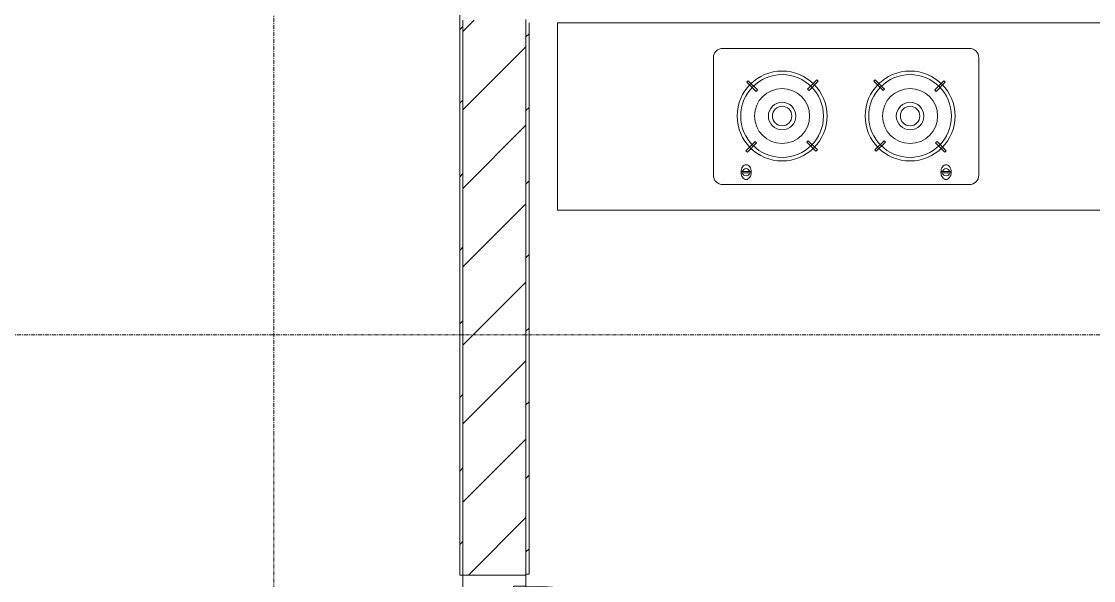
# Model space of a CAD drawing. Header units: millimetres. Extents: x 5357 to 259384, y -16348 to 109893.
# Drawn here: x 117453 to 120853, y 38458 to 40231 of the extents above; entities that cross this region are included whole.
import ezdxf

# ---------------------------------------------------------------- set-up
doc = ezdxf.new("R2010")
doc.units = ezdxf.units.MM
doc.linetypes.add('Grid Line', pattern=[22.225, 12.7, -3.175, 3.175, -3.175])
for name, color, linetype, lineweight in [('0-1', 7, 'Continuous', 5), ('A-DETL-GENF', 92, 'Continuous', 9), ('A-DOOR', 31, 'Continuous', 9), ('A-DOOR-FRAM', 31, 'Continuous', 9), ('A-FLOR-1', 53, 'Continuous', 9), ('A-WALL', 113, 'Continuous', 9), ('A-WALL-3', 113, 'Continuous', 18), ('A-WALL-PATT', 111, 'Continuous', 9), ('A-WALL-PATT-2', 53, 'Continuous', 9), ('I-FURN', 30, 'Continuous', 9), ('I-FURN-1', 254, 'Continuous', 9), ('I-WALL-1', 9, 'Continuous', 18), ('I-WALL-3', 2, 'Continuous', 18), ('S-GRID-1', 1, 'Grid Line', 9)]:
    doc.layers.add(name, color=color, linetype=linetype, lineweight=lineweight)
pattern_1 = [(45, (0, 0), (-116.67262, 116.67262), [])]

# ---------------------------------------------------------------- blocks, each defined once
blk = doc.blocks.new('HE BEP A1 - HE BEP A 2-944694-TKCS_MB CẢNH QUAN CÂY XANH')
at = {"layer": 'I-FURN'}
for p, q in [((3700, 0), (662.4, 0)), ((3700, -594.4), (3700, 0)), ((3700, -594.4), (3700, 0)), ((3175.6, -81.2), (2394, -81.2)), ((2364, -483.2), (2364, -111.2)), ((2451.6, -118.3), (2484.1, -118.3)), ((2451.6, -122.3), (2451.6, -118.3)), ((2484.1, -122.3), (2451.6, -122.3)), ((2484.1, -118.3), (2484.1, -122.3)), ((3085.5, -118.3), (3085.5, -122.3)), ((3118, -118.3), (3085.5, -118.3)), ((3085.5, -122.3), (3118, -122.3)), ((3118, -122.3), (3118, -118.3)), ((3205.6, -483.2), (3205.6, -111.2)), ((2471.8, -183.9), (2467.4, -188.3)), ((2467.4, -188.3), (2496.5, -217.4)), ((2500.9, -213), (2471.8, -183.9)), ((2689.3, -186.7), (2660.2, -215.8)), ((2664.6, -220.2), (2693.7, -191.1)), ((2693.7, -191.1), (2689.3, -186.7)), ((2875.9, -191.1), (2880.3, -186.7)), ((2905, -220.2), (2875.9, -191.1)), ((2880.3, -186.7), (2909.4, -215.8)), ((3068.7, -213), (3097.9, -183.9)), ((3102.3, -188.3), (3073.1, -217.4)), ((3097.9, -183.9), (3102.3, -188.3)), ((2496.5, -217.4), (2500.9, -213)), ((2660.2, -215.8), (2664.6, -220.2)), ((2909.4, -215.8), (2905, -220.2)), ((3073.1, -217.4), (3068.7, -213)), ((2470.1, -405.9), (2499.2, -376.7)), ((2474.5, -410.3), (2470.1, -405.9)), ((2503.6, -381.1), (2474.5, -410.3)), ((2499.2, -376.7), (2503.6, -381.1)), ((2663, -383.9), (2667.3, -379.5)), ((2692.1, -413), (2663, -383.9)), ((2667.3, -379.5), (2696.5, -408.6)), ((2902.3, -379.5), (2873.2, -408.6)), ((2877.5, -413), (2906.7, -383.9)), ((2906.7, -383.9), (2902.3, -379.5)), ((3070.4, -376.7), (3066, -381.1)), ((3066, -381.1), (3095.1, -410.3)), ((3099.5, -405.9), (3070.4, -376.7)), ((3095.1, -410.3), (3099.5, -405.9)), ((2696.5, -408.6), (2692.1, -413)), ((2873.2, -408.6), (2877.5, -413)), ((3175.6, -513.2), (2394, -513.2)), ((662.4, -594.4), (3700, -594.4))]:
    blk.add_line(p, q, dxfattribs=at)
for centre, radius in [((2581.9, -298.5), 142.6), ((2581.9, -298.5), 131.3), ((2987.7, -298.5), 142.6), ((2987.7, -298.5), 131.3), ((2581.9, -298.5), 87.2), ((2987.7, -298.5), 87.2), ((2581.9, -298.5), 43.6), ((2581.9, -298.5), 30.9), ((2987.7, -298.5), 43.6), ((2987.7, -298.5), 30.9)]:
    blk.add_circle(centre, radius, dxfattribs=at)
for centre, radius, start, end in [((2394, -111.2), 30, 90, 180), ((2471.3, -114.5), 18.1, 120.7976, 145.204), ((2467.9, -108.8), 11.5, 90, 120.7976), ((2467.9, -108.8), 11.5, 59.2024, 90), ((2464.5, -114.5), 18.1, 34.796, 59.2024), ((3105.2, -114.5), 18.1, 120.7976, 145.204), ((3101.8, -108.8), 11.5, 90, 120.7976), ((3101.8, -108.8), 11.5, 59.2024, 90), ((3098.4, -114.5), 18.1, 34.796, 59.2024), ((3175.6, -111.2), 30, 360, 90), ((2485.1, -120.7), 33.5, 163.9419, 180), ((2485.1, -120.7), 33.5, 180, 196.0581), ((2476.6, -118.2), 24.7, 145.204, 163.9419), ((2476.6, -123.1), 24.7, 196.0581, 214.796), ((2467.8, -120.3), 11.6, 9.7177, 170.2823), ((2467.8, -120.3), 11.6, 189.9102, 350.0898), ((2459.1, -118.2), 24.7, 16.0581, 34.796), ((2459.1, -123.1), 24.7, 325.204, 343.9419), ((2450.6, -120.7), 33.5, 0, 16.0581), ((2450.6, -120.7), 33.5, 343.9419, 0), ((3119, -120.7), 33.5, 163.9419, 180), ((3119, -120.7), 33.5, 180, 196.0581), ((3110.5, -118.2), 24.7, 145.204, 163.9419), ((3110.5, -123.1), 24.7, 196.0581, 214.796), ((3101.8, -120.3), 11.6, 9.7177, 170.2823), ((3101.8, -120.3), 11.6, 189.9102, 350.0898), ((3093, -118.2), 24.7, 16.0581, 34.796), ((3093, -123.1), 24.7, 325.204, 343.9419), ((3084.5, -120.7), 33.5, 0, 16.0581), ((3084.5, -120.7), 33.5, 343.9419, 0), ((2471.3, -126.9), 18.1, 214.796, 239.2024), ((2467.9, -132.6), 11.5, 239.2024, 270), ((2467.9, -132.6), 11.5, 270, 300.7976), ((2464.5, -126.9), 18.1, 300.7976, 325.204), ((3105.2, -126.9), 18.1, 214.796, 239.2024), ((3101.8, -132.6), 11.5, 239.2024, 270), ((3101.8, -132.6), 11.5, 270, 300.7976), ((3098.4, -126.9), 18.1, 300.7976, 325.204), ((2394, -483.2), 30, 180, 270), ((3175.6, -483.2), 30, 270, 0)]:
    blk.add_arc(centre, radius, start, end, dxfattribs=at)
at = {"layer": 'I-FURN-1'}
for p, q in [((0, 0), (3700, 0)), ((3700, 0), (3700, -594.4)), ((3700, -594.4), (0, -594.4))]:
    blk.add_line(p, q, dxfattribs=at)
blk = doc.blocks.new('RES_BAN AN 1 - RES_BAN AN 1-V88-TKCS_MB CẢNH QUAN CÂY XANH')
at = {"layer": 'I-FURN-1'}
for p, q in [((-425, 0), (-425, -1275)), ((425, -1275), (425, 0)), ((-630, -109.1), (-425, -102.3)), ((-425, -102.3), (-425, -549.7)), ((425, -102.3), (425, -549.7)), ((761.9, -113.5), (425, -102.3)), ((761.9, -538.5), (761.9, -113.5)), ((761.9, -113.5), (761.9, -538.5)), ((809.6, -115.1), (761.9, -113.5)), ((809.6, -536.9), (809.6, -115.1)), ((-809.6, -150), (-809.6, -536.9)), ((-761.9, -538.5), (-761.9, -150)), ((-761.9, -538.5), (-761.9, -150)), ((-809.6, -536.9), (-761.9, -538.5)), ((-425, -549.7), (-761.9, -538.5)), ((425, -549.7), (761.9, -538.5)), ((761.9, -538.5), (809.6, -536.9)), ((-809.6, -745.3), (-761.9, -743.8)), ((-809.6, -1167.2), (-809.6, -745.3)), ((-761.9, -743.8), (-425, -732.5)), ((-761.9, -1168.8), (-761.9, -743.8)), ((-761.9, -743.8), (-761.9, -1168.8)), ((-425, -732.5), (-425, -1180)), ((425, -732.5), (425, -1180)), ((761.9, -743.8), (425, -732.5)), ((761.9, -743.8), (809.6, -745.3)), ((761.9, -1168.8), (761.9, -743.8)), ((761.9, -1168.8), (761.9, -743.8)), ((809.6, -745.3), (809.6, -1167.2)), ((-761.9, -1168.8), (-809.6, -1167.2)), ((-425, -1180), (-761.9, -1168.8)), ((425, -1180), (761.9, -1168.8)), ((809.6, -1167.2), (761.9, -1168.8)), ((-425, -1275), (425, -1275))]:
    blk.add_line(p, q, dxfattribs=at)
blk = doc.blocks.new('NCV_TKTC_TANG 1_rvt-1-TKCS_MB CẢNH QUAN CÂY XANH')
at = {"layer": 'A-WALL-PATT-2'}
h = blk.add_hatch(dxfattribs=at)
h.set_pattern_fill('FP_10', color=256, style=0, pattern_type=2)
h.set_pattern_definition(pattern_1)
h.paths.add_polyline_path([(119052.6, 37236.9), (119062.6, 37236.9), (119062.6, 37387.8), (119052.6, 37387.8)])
h.paths.add_polyline_path([(119062.6, 38477.8), (119062.6, 40236.9), (119052.6, 40236.9), (119052.6, 38477.8)])
at = {"layer": 'A-FLOR-1'}
for p, q in [((119052.6, 38477.8), (119052.6, 37387.8)), ((119052.6, 37387.8), (119052.6, 38477.8))]:
    blk.add_line(p, q, dxfattribs=at)
at = {"layer": 'I-WALL-1'}
for p, q in [((119052.6, 40236.9), (119052.6, 38477.8)), ((119062.6, 38477.8), (119062.6, 40226.9)), ((119052.6, 38477.8), (119062.6, 38477.8))]:
    blk.add_line(p, q, dxfattribs=at)
at = {"layer": 'I-FURN-1', "rotation": 180}
for name, p in [('HE BEP A1 - HE BEP A 2-944694-TKCS_MB CẢNH QUAN CÂY XANH', (122852.6, 39632.6)), ('RES_BAN AN 1 - RES_BAN AN 1-V88-TKCS_MB CẢNH QUAN CÂY XANH', (121412.6, 37246.9))]:
    blk.add_blockref(name, p, dxfattribs=at)
blk = doc.blocks.new('FD_05 - FD_05-1000x2200mm-835434-TKCS_MB CẢNH QUAN CÂY XANH')
at = {"layer": 'A-DETL-GENF'}
for p, q in [((470, 100), (470, 1120)), ((470, 1120), (510, 1120)), ((510, 1120), (510, 100)), ((510, 100), (470, 100))]:
    blk.add_line(p, q, dxfattribs=at)
blk.add_arc((510, 100), 1020, 92.2475, 180, dxfattribs=at)
at = {"layer": 'A-DOOR-FRAM'}
for p, q in [((-510, 100), (-545, 100)), ((-545, 100), (-545, -100)), ((-510, 60), (-510, 100)), ((545, 100), (510, 100)), ((510, 100), (510, 60)), ((545, -100), (545, 100)), ((-500, 60), (-510, 60)), ((-500, -100), (-500, 60)), ((510, 60), (500, 60)), ((500, 60), (500, -100)), ((-545, -100), (-500, -100)), ((500, -100), (545, -100))]:
    blk.add_line(p, q, dxfattribs=at)

msp = doc.modelspace()

# ---------------------------------------------------------------- hatches: boundary and pattern name
at = {"layer": 'A-WALL-PATT'}
h = msp.add_hatch(dxfattribs=at)
h.set_pattern_fill('FP_41', color=256, style=0, pattern_type=2)
h.set_pattern_definition(pattern_1)
h.paths.add_polyline_path([(118842.5, 37037.4), (118852.5, 37037.4), (118852.5, 37385.3), (118842.5, 37383.1)])
h.paths.add_polyline_path([(118842.5, 38475.3), (118852.5, 38475.3), (118852.5, 41286.9), (118842.5, 41286.9), (118842.5, 38883.4)])
h = msp.add_hatch(dxfattribs=at)
h.set_pattern_fill('FP_1', color=256, style=0, pattern_type=2)
h.set_pattern_definition([(45, (0, 0), (-124.4508, 124.4508), [])])
h.paths.add_polyline_path([(119012.5, 37237.4), (119052.5, 37237.4), (119052.5, 37385.3), (118852.5, 37385.3), (118852.5, 37237.4)])
h.paths.add_polyline_path([(119052.5, 38475.3), (119052.5, 40235.3), (118852.5, 40235.3), (118852.5, 38475.3), (119012.5, 38475.3)])
h.paths.add_polyline_path([(119052.5, 40435.3), (119052.5, 41286.9), (118852.5, 41286.9), (118852.5, 40435.3)])

# ---------------------------------------------------------------- linework, layer by layer
at = {"layer": 'A-WALL'}
msp.add_line((118852.5, 40235.3), (118852.5, 38475.3), dxfattribs=at)
at = {"layer": 'A-WALL-3'}
msp.add_line((119052.5, 38475.3), (119052.5, 40235.3), dxfattribs=at)
at = {"layer": 'I-WALL-3'}
for p, q in [((118842.5, 41276.9), (118842.5, 38475.3)), ((118842.5, 38475.3), (118852.5, 38475.3))]:
    msp.add_line(p, q, dxfattribs=at)
at = {"layer": 'S-GRID-1'}
for p, q in [((118252.6, 20960.6), (118252.6, 80482.7)), ((130319.3, 39236.9), (29351.8, 39236.9))]:
    msp.add_line(p, q, dxfattribs=at)

# ---------------------------------------------------------------- block references
at = {"layer": '0-1'}
msp.add_blockref('NCV_TKTC_TANG 1_rvt-1-TKCS_MB CẢNH QUAN CÂY XANH', (0, 0), dxfattribs=at)
at = {"layer": 'A-DOOR', "rotation": 270.0000000000001}
msp.add_blockref('FD_05 - FD_05-1000x2200mm-835434-TKCS_MB CẢNH QUAN CÂY XANH', (118952.5, 37930.3), dxfattribs=at)

doc.saveas('drawing.dxf')
